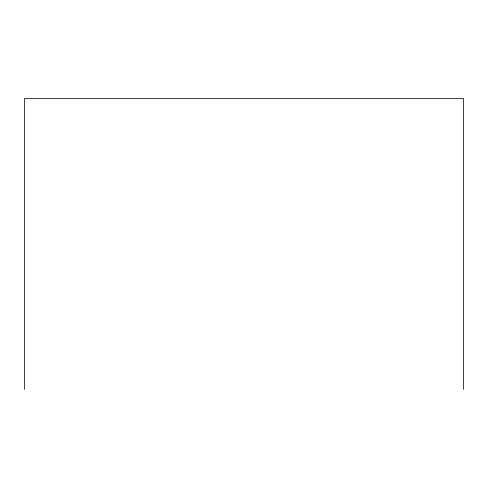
<?xml version="1.0" encoding="UTF-8"?>
<svg xmlns="http://www.w3.org/2000/svg" width="488" height="488" viewBox="0 0 488 488"><rect width="100%" height="100%" fill="white"/><g stroke="black" fill="none" stroke-linecap="round" stroke-linejoin="round"><path stroke-width="0.73" d="M463.6 389.424L463.6 98.576L24.4 98.576L24.4 389.424"/></g></svg>
